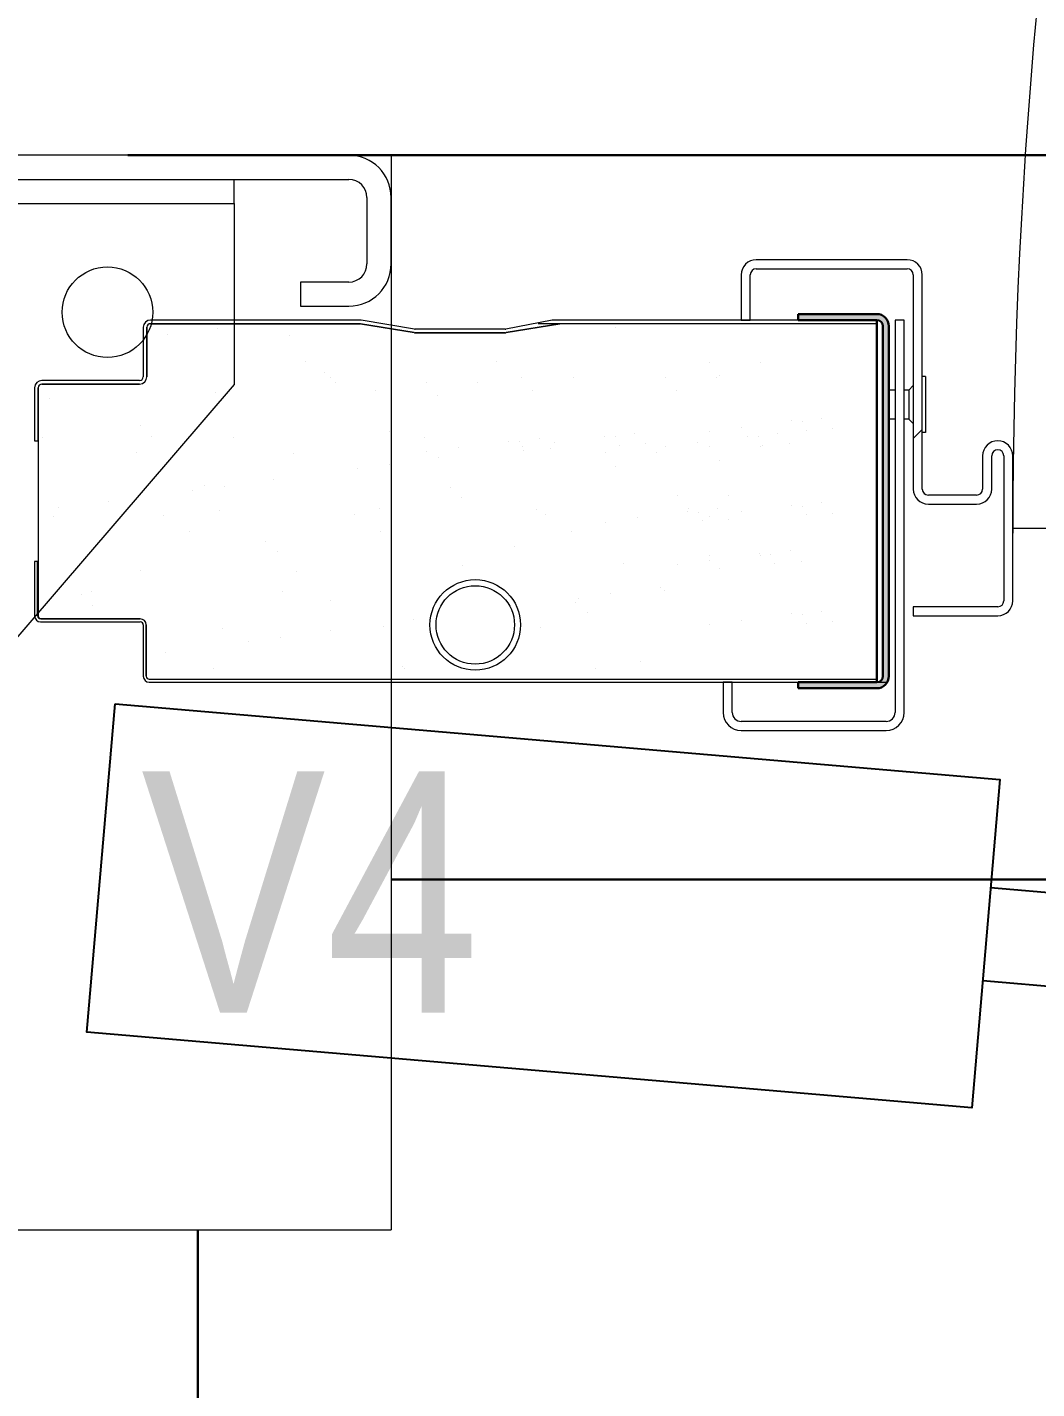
# Model space of a CAD drawing. Header units: millimetres. Extents: x 9130 to 9550, y -18883 to -17651.
# Drawn here: x 9339.552 to 9341.225, y -18029.125 to -18026.869 of the extents above; entities that cross this region are included whole.
import ezdxf

# ---------------------------------------------------------------- set-up
doc = ezdxf.new("R2010")
doc.units = ezdxf.units.MM
doc.linetypes.add('ACAD_ISO07W100', pattern=[3, 0, -3])
for name, color, linetype in [('00 uvodnice', 82, 'Continuous'), ('_Videonadzor', 1, 'Continuous'), ('Video Nadzor', 3, 'Continuous')]:
    doc.layers.add(name, color=color, linetype=linetype)
for name, color, linetype, lineweight in [('CRTANJE', 4, 'Continuous', 30), ('SRAFURE', 3, 'Continuous', 18), ('Visible Edges(ISO)', 7, 'Continuous', 20)]:
    doc.layers.add(name, color=color, linetype=linetype, lineweight=lineweight)
doc.layers.add('Hatch', color=7, linetype='Continuous', lineweight=9, true_color=0x1e1e47)
doc.styles.add('ARIAL NARROW', font='ARIALN.TTF')

# ---------------------------------------------------------------- blocks, each defined once
blk = doc.blocks.new('ENERGOINVEST KROV')
at = {"layer": 'Visible Edges(ISO)', "color": 7}
for p, q in [((260701.7631551029, 136547.9555687452), (260563.7631551029, 136547.9555687453)), ((260563.7631551029, 136543.9555687453), (260701.7631551029, 136543.9555687452)), ((260682.7631551041, 136539.9555687452), (260682.7631551041, 136543.9555687452)), ((260567.2631551041, 136539.9555687453), (260682.7631551041, 136539.9555687452)), ((260682.7631551042, 136539.9555687452), (260682.7631551042, 136509.9555687453)), ((260704.7631551029, 136540.9555687452), (260704.7631551029, 136529.9555687452)), ((260708.7631551029, 136529.9555687452), (260708.7631551029, 136540.9555687452)), ((260701.7631551029, 136526.9555687452), (260693.7631551029, 136526.9555687452)), ((260693.7631551029, 136526.9555687452), (260693.7631551029, 136522.9555687452)), ((260693.7631551029, 136522.9555687452), (260701.7631551029, 136522.9555687452)), ((260682.7631551042, 136509.9555687453), (260584.7631551042, 136395.9555687453))]:
    blk.add_line(p, q, dxfattribs=at)
at = {"layer": 'Visible Edges(ISO)', "color": 7, "linetype": 'ACAD_ISO07W100'}
blk.add_line((262984.7631551039, 136547.9555687453), (260563.7631551029, 136547.9555687453), dxfattribs=at)
at = {"layer": 'Visible Edges(ISO)', "color": 7}
blk.add_circle((260661.7631551042, 136521.9555687452), 7.499999999998958, dxfattribs=at)
for centre, radius, start, end in [((260701.7631551029, 136540.9555687452), 6.999999999999036, 0, 90), ((260701.7631551029, 136540.9555687452), 2.99999999999958, 0, 90), ((260701.7631551029, 136529.9555687452), 2.99999999999958, 270, 0), ((260701.7631551029, 136529.9555687452), 6.99999999999902, 270, 0)]:
    blk.add_arc(centre, radius, start, end, dxfattribs=at)
blk = doc.blocks.new('M_U-profil za vrata_prejsek')
at = {"layer": 'CRTANJE'}
blk.add_hatch(color=256, dxfattribs=at).paths.add_polyline_path([(0, 0), (-1, 0), (-1, -13, 0.4142135623730951), (0.9999999999999996, -15), (59, -15, 0.4142135623730951), (61, -13), (61, 0), (60, 1.455191522836685e-11), (60, -13, -0.4142135623730951), (59, -14), (1.000000000014552, -13.99999999998545, -0.4142135623730952), (1.455191522836685e-11, -12.99999999998545)])
for p, q in [((-1, 0), (-1, -13)), ((-1, 0), (0, 0)), ((0, 0), (1.455191522836685e-11, -12.99999999998545)), ((60, -13), (60, 0)), ((60, 1.455191522836685e-11), (61, 0)), ((61, -13), (61, 0)), ((1.000000000014552, -13.99999999998545), (59, -14)), ((1, -15), (59, -15))]:
    blk.add_line(p, q, dxfattribs=at)
for centre, radius, start, end in [((1, -13), 2, 180, 270), ((1.000000000014552, -12.99999999998545), 1, 180, 270), ((59, -13), 2, 270, 0), ((59, -13), 1, 270, 0)]:
    blk.add_arc(centre, radius, start, end, dxfattribs=at)
blk = doc.blocks.new('M_STOK I RAM 1000 ZA PU60')
at = {"layer": 'Hatch'}
h = blk.add_hatch(dxfattribs=at)
h.set_pattern_fill('ANSI31', scale=508, style=0)
h.set_pattern_definition([(45, (-3797.409516968357, -2304.988789399489), (-44.90128060534577, 44.90128060534578), [])])
edge = h.paths.add_edge_path()
edge.add_ellipse((2.5, 7.499999999985448), major_axis=(-1.000000000000003, -4.482525461924083e-14), ratio=1, start_angle=270.0000000000015, end_angle=360)
edge.add_line((1.5, 7.499999999985448), (1.5, -1.455191522836685e-11))
edge.add_line((1.5, -1.455191522836685e-11), (0, -1.455191522836685e-11))
edge.add_line((0, -1.455191522836685e-11), (0, 7.499999999985448))
edge.add_ellipse((2.5, 7.499999999985448), major_axis=(-1.162958618294855e-13, 2.500000000000009), ratio=1, start_angle=2.3419488570652902e-11, end_angle=89.99999999999977, ccw=False)
edge.add_line((2.499999999985448, 9.999999999985448), (27.49999999998545, 9.999999999985448))
edge.add_ellipse((27.5, 7.499999999985448), major_axis=(2.499999999999995, 1.074834665715228e-13), ratio=1, start_angle=8.185452315956354e-12, end_angle=90.0000000000008, ccw=False)
edge.add_line((29.99999999998545, 7.499999999985448), (29.99999999998545, -28.00000000001455))
edge.add_ellipse((31, -28.00000000001455), major_axis=(4.259093078218263e-14, -1.000000000000002), ratio=1, start_angle=270.0000000000002, end_angle=359.9999999998429)
edge.add_line((31, -29.00000000001455), (39, -29.00000000001455))
edge.add_ellipse((39, -28.00000000001455), major_axis=(1.000000000000001, 4.601874437071278e-14), ratio=1, start_angle=270.0000000000014, end_angle=360.0000000000039)
edge.add_line((40, -28.00000000001455), (40, -22.50000000001455))
edge.add_ellipse((42.5, -22.50000000001455), major_axis=(2.5, 1.120284420785823e-13), ratio=1, start_angle=3.0127011996228248e-12, end_angle=180, ccw=False)
edge.add_line((45, -22.50000000001455), (45, -46.50000000001455))
edge.add_ellipse((42.5, -46.50000000001455), major_axis=(1.162958618294853e-13, -2.500000000000004), ratio=1, start_angle=2.2168933355715126e-12, end_angle=89.9999999999996, ccw=False)
edge.add_line((42.5, -49.00000000001455), (28.5, -49.00000000001455))
edge.add_line((28.5, -49.00000000001455), (28.5, -47.50000000001455))
edge.add_line((28.5, -47.50000000001455), (42.5, -47.50000000001455))
edge.add_ellipse((42.5, -46.50000000001455), major_axis=(1.000000000000001, 3.815003868368197e-14), ratio=1, start_angle=270.0000000000019, end_angle=360.0000000000169)
edge.add_line((43.5, -46.50000000001455), (43.5, -22.50000000001455))
edge.add_ellipse((42.5, -22.50000000001455), major_axis=(-1.000000000000001, -4.039824030854792e-14), ratio=1, start_angle=179.9999999999999, end_angle=359.9999999999716)
edge.add_line((41.5, -22.50000000001455), (41.5, -28.00000000001455))
edge.add_ellipse((39, -28.00000000001455), major_axis=(1.075875499800817e-13, -2.500000000000003), ratio=1, start_angle=7.275957614183426e-12, end_angle=90.00000000000011, ccw=False)
edge.add_line((39, -30.50000000001455), (31, -30.50000000001455))
edge.add_ellipse((31, -28.00000000001455), major_axis=(-2.5, -1.104671909502031e-13), ratio=1, start_angle=8.185452315956354e-12, end_angle=90.00000000000068, ccw=False)
edge.add_line((28.5, -28.00000000001455), (28.5, 7.499999999985448))
edge.add_ellipse((27.5, 7.499999999985448), major_axis=(-4.923839114212574e-14, 1.000000000000001), ratio=1, start_angle=270, end_angle=359.9999999999972)
edge.add_line((27.5, 8.499999999985448), (2.5, 8.499999999985448))
at = {"layer": 'Visible Edges(ISO)', "color": 7}
for p, q in [((27.49999999998545, 9.999999999985448), (2.499999999985448, 9.999999999985448)), ((0, 7.499999999985448), (0, -1.455191522836685e-11)), ((1.499999999985448, -1.455191522836685e-11), (1.499999999985448, 7.499999999985448)), ((2.5, 8.499999999985448), (27.49999999998545, 8.499999999985448)), ((28.49999999998545, 7.499999999985448), (28.49999999998545, -28)), ((29.99999999998545, -28), (29.99999999998545, 7.499999999985448)), ((0, -1.455191522836685e-11), (1.5, -1.455191522836685e-11)), ((27.00000000001455, -0.001518841658253223), (25.50000000001455, -0.001518841658253223)), ((25.50000000001455, -0.001518841658253223), (25.50000000001455, -65.00151884165825)), ((27.00000000001455, -65.00151884165825), (27.00000000001455, -0.001518841658253223)), ((27.7499999999709, -11.59999999999127), (28.5, -10.84999999996217)), ((30.54999999997381, -9.349999999991269), (29.9999999999709, -9.349999999991269)), ((30.54999999997381, -9.349999999991269), (30.54999999997381, -18.64999999997963)), ((25.5000000000291, -11.59999999999127), (24.46000000002095, -11.59999999999127)), ((27.7499999999709, -11.59999999999127), (27.0000000000291, -11.59999999999127)), ((27.7499999999709, -11.59999999999127), (27.7499999999709, -16.39999999997963)), ((25.5000000000291, -16.39999999997963), (24.46000000002095, -16.39999999997963)), ((27.7499999999709, -16.39999999997963), (27.0000000000291, -16.39999999997963)), ((27.7499999999709, -16.39999999997963), (28.5, -17.15000000000873)), ((30.54999999997381, -18.64999999997963), (29.9999999999709, -18.64999999997963)), ((39.99999999998545, -22.5), (39.99999999998545, -28)), ((41.49999999998545, -28), (41.49999999998545, -22.5)), ((43.49999999998545, -22.5), (43.49999999998545, -46.5)), ((44.99999999998545, -46.5), (44.99999999998545, -22.5)), ((38.99999999998545, -29), (30.99999999998545, -29)), ((30.99999999998545, -30.5), (38.99999999998545, -30.5)), ((42.49999999998545, -47.5), (28.5, -47.5)), ((28.5, -47.5), (28.5, -49)), ((28.5, -49), (42.49999999998545, -49)), ((-1.499999999985448, -60.00151884165825), (-2.999999999985448, -60.00151884165825)), ((-2.999999999985448, -60.00151884165825), (-2.999999999985448, -65.00151884165825)), ((-1.499999999985448, -65.00151884165825), (-1.499999999985448, -60.00151884165825)), ((24.00000000001455, -66.50151884165825), (1.455191522836685e-11, -66.50151884165825)), ((1.455191522836685e-11, -68.00151884165825), (24.00000000001455, -68.00151884165825))]:
    blk.add_line(p, q, dxfattribs=at)
for centre, radius, start, end in [((2.5, 7.499999999985448), 2.499999999999747, 90, 180), ((27.49999999998545, 7.499999999985448), 2.499999999999734, 0, 90), ((2.5, 7.499999999985448), 0.9999999999998984, 90, 180), ((27.49999999998545, 7.499999999985448), 0.9999999999998961, 0, 90), ((42.49999999998545, -22.5), 2.499999999999738, 0, 180), ((42.49999999998545, -22.5), 0.9999999999998961, 0, 180), ((30.99999999998545, -28), 2.499999999999738, 180, 270), ((30.99999999998545, -28), 0.9999999999998967, 180, 270), ((38.99999999998545, -28), 2.49999999999974, 270, 0), ((38.99999999998545, -28), 0.9999999999998961, 270, 0), ((42.49999999998545, -46.5), 0.9999999999998961, 270, 0), ((42.49999999998545, -46.5), 2.499999999999743, 270, 0), ((1.455191522836685e-11, -65.00151884165825), 2.999999999999908, 180, 270), ((1.455191522836685e-11, -65.00151884165825), 1.499999999999954, 180, 270), ((24.00000000001455, -65.00151884165825), 2.999999999999909, 270, 0), ((24.00000000001455, -65.00151884165825), 1.499999999999956, 270, 0)]:
    blk.add_arc(centre, radius, start, end, dxfattribs=at)
blk = doc.blocks.new('A$C32FE4A33')
at = {"layer": 'Video Nadzor', "color": 3}
for p, q in [((53.75928464776371, 15.6405702852644), (65.07603068073513, 15.6405702852644)), ((53.75928464776371, 12.19945398755954), (53.75928464776371, 15.6405702852644)), ((65.07603068073513, 15.6405702852644), (65.07603068073513, 3.596251960989321)), ((53.75928464776371, 12.19945398755954), (49.04229469958227, 12.19945398755954)), ((53.75928464776371, 7.037532771617407), (53.75928464776371, 12.19945398755954)), ((53.75928464776371, 7.037532771617407), (49.04229469958227, 7.037532771617407)), ((53.75928464776371, 3.596251960989321), (53.75928464776371, 7.037532771617407)), ((65.07603068073513, 3.596251960989321), (53.75928464776371, 3.596251960989321))]:
    blk.add_line(p, q, dxfattribs=at)
blk.add_lwpolyline([(-5.820766091346741e-11, 18.20022647289443), (49.04229469958227, 18.20022647289443), (49.04229469958227, 0), (-5.820766091346741e-11, 0)], close=True, dxfattribs=at)

msp = doc.modelspace()

# ---------------------------------------------------------------- linework, layer by layer
at = {"layer": 'CRTANJE', "color": 7, "lineweight": 30}
for p, q in [((9362.336763460879, -18027.08149788949), (9339.718742741525, -18027.08149788949)), ((9340.154900719788, -18028.28149788949), (9361.464900719793, -18028.28149788949)), ((9339.834900719796, -18028.86149788949), (9339.834900719788, -18050.30149788949))]:
    msp.add_line(p, q, dxfattribs=at)
at = {"layer": 'CRTANJE', "color": 7, "lineweight": 18}
for p, q in [((9340.154900719788, -18027.08149788949), (9340.154900719788, -18028.28149788949)), ((9340.154900719788, -18027.20649788949), (9340.154900719788, -18028.86149788949)), ((9338.814900719784, -18028.86149788949), (9340.154900719788, -18028.86149788949))]:
    msp.add_line(p, q, dxfattribs=at)
at = {"layer": 'CRTANJE', "lineweight": 9}
for p, q in [((9339.744274862927, -18027.36652826633), (9339.744274862927, -18027.44852826633)), ((9339.750274862929, -18027.44852826633), (9339.750274862929, -18027.36652826633)), ((9339.750274862929, -18027.36652826633), (9339.750274862929, -18027.44852826633)), ((9340.103281712569, -18027.35452826633), (9339.75627486293, -18027.35452826633)), ((9339.75627486293, -18027.36052826633), (9340.103281712569, -18027.36052826633)), ((9340.103278287746, -18027.36052826633), (9339.75627486293, -18027.36052826633)), ((9340.192795225443, -18027.37536499342), (9340.104264681673, -18027.36060990279)), ((9340.104268106488, -18027.36060990279), (9340.192798650265, -18027.37536499342)), ((9340.193785044185, -18027.36944662988), (9340.105254500415, -18027.35469153925)), ((9340.42145137935, -18027.35451307792), (9340.344765157462, -18027.36944646784)), ((9340.345752523137, -18027.37536466934), (9340.434281639538, -18027.36059487641)), ((9340.434284568395, -18027.36059487641), (9340.345755451994, -18027.37536466934)), ((9340.95950071978, -18027.36051307791), (9340.39831127826, -18027.36051307791)), ((9340.95950071978, -18027.35451307792), (9340.42145137935, -18027.35451307792)), ((9340.343780720645, -18027.37552826633), (9340.194768013296, -18027.37552826633)), ((9340.343777791788, -18027.36952826633), (9340.194771438111, -18027.36952826633)), ((9340.194771438111, -18027.37552826633), (9340.343777791788, -18027.37552826633)), ((9339.738274862926, -18027.45452826633), (9339.57627486293, -18027.45452826633)), ((9339.564274862927, -18027.46652826633), (9339.564274862927, -18027.55452826633)), ((9339.570274862928, -18027.55452826633), (9339.570274862928, -18027.46652826633)), ((9339.570274862928, -18027.46652826633), (9339.570274862928, -18027.84452826633)), ((9339.57627486293, -18027.46052826633), (9339.738274862926, -18027.46052826633)), ((9339.738274862926, -18027.46052826633), (9339.57627486293, -18027.46052826633)), ((9339.564274862927, -18027.55452826633), (9339.570274862928, -18027.55452826633)), ((9339.569274862932, -18027.75452826633), (9339.564274862927, -18027.75452826633)), ((9339.564274862927, -18027.75452826633), (9339.564274862927, -18027.84452826633)), ((9339.569274862932, -18027.84452826633), (9339.569274862932, -18027.75452826633)), ((9339.73927486293, -18027.84952826633), (9339.574274862929, -18027.84952826633)), ((9339.574274862929, -18027.85452826633), (9339.73927486293, -18027.85452826633)), ((9339.575274862933, -18027.84952826633), (9339.73927486293, -18027.84952826633)), ((9339.744274862927, -18027.85952826633), (9339.744274862927, -18027.94452826633)), ((9339.749274862932, -18027.94452826633), (9339.749274862932, -18027.85952826633)), ((9339.749274862932, -18027.85952826633), (9339.749274862932, -18027.94452826633)), ((9339.75427486293, -18027.94952826633), (9340.95950071978, -18027.94952826633)), ((9339.75427486293, -18027.95452826633), (9340.97682122786, -18027.95452826633))]:
    msp.add_line(p, q, dxfattribs=at)
at = {"layer": 'CRTANJE'}
msp.add_line((9340.95950071978, -18027.95452826633), (9340.95950071978, -18027.35452826633), dxfattribs=at)
at = {"layer": 'CRTANJE', "lineweight": 20}
msp.add_line((9341.184900719783, -18027.69951307791), (9350.52490071978, -18027.69951307791), dxfattribs=at)
at = {"layer": 'CRTANJE', "color": 252, "lineweight": 13}
for radius in [0.07500000000000001, 0.06500000000000002]:
    msp.add_circle((9340.29427486293, -18027.85952826633), radius, dxfattribs=at)
at = {"layer": 'CRTANJE', "color": 7, "lineweight": 20}
msp.add_arc((9350.52490071978, -18027.69951651706), 9.340003439143812, 90, 180.0491687750857, dxfattribs=at)
at = {"layer": 'CRTANJE', "lineweight": 9}
for centre, radius, start, end in [((9339.75627486293, -18027.36652826633), 0.01199999999999912, 90, 180), ((9339.756282067612, -18027.36653547101), 0.006007209001657586, 90.06871709312892, 179.9312829095808), ((9340.103278287746, -18027.36652826633), 0.005999999999998999, 80.53767779074091, 90), ((9340.103281712569, -18027.36652826633), 0.01199999999999625, 80.53767779074091, 90), ((9340.103281712569, -18027.36652826633), 0.005999999999997276, 80.53767779074091, 90), ((9340.760494862066, -18027.36651307792), 0.01199999999999268, 90, 99.47172986488252), ((9340.760494862066, -18027.36651307792), 0.006000000000003365, 90, 99.47172986488252), ((9340.760497790923, -18027.36651307792), 0.005999999999998029, 90, 99.47172986488252), ((9340.194768013296, -18027.36352826633), 0.01200000000000177, 260.5376777907409, 270), ((9340.194771438111, -18027.36352826633), 0.0119999999999946, 260.5376777907409, 270), ((9340.194771438111, -18027.36352826633), 0.005999999999998363, 260.5376777907409, 270), ((9340.343777791788, -18027.36352826633), 0.005999999999996867, 270, 279.4717298648825), ((9340.343777791788, -18027.36352826633), 0.0120000000000045, 270, 279.4717298648825), ((9340.343780720645, -18027.36352826633), 0.012000000000003, 270, 279.4717298648825), ((9339.57627486293, -18027.46652826633), 0.01199999999999908, 90, 180), ((9339.738274854413, -18027.44852825782), 0.01200000851677335, 270.0000406668062, 359.9999593356951), ((9339.738274862926, -18027.44852826633), 0.006000000000000694, 270, 0), ((9339.738274854413, -18027.44852825782), 0.01200000851677335, 270.0000406668062, 359.9999593356951), ((9339.576272757588, -18027.46652616099), 0.005997895025968265, 89.9798883962685, 180.0201116041484), ((9339.576272757588, -18027.46652616099), 0.00599789502640467, 89.97988840043732, 180.0201116006049), ((9339.574274862929, -18027.84452826633), 0.009999999999995169, 180, 270), ((9339.574274862929, -18027.84452826633), 0.004999999999995576, 180, 270), ((9339.575274040619, -18027.84452908864), 0.004999177759564343, 179.990575494082, 270.0094245063349), ((9339.73927486293, -18027.85952826633), 0.01000000000000361, 0, 90), ((9339.73927486293, -18027.85952826633), 0.009999999999999967, 0, 90), ((9339.73927486293, -18027.85952826633), 0.005000000000004046, 0, 90), ((9339.75427486293, -18027.94452826633), 0.00999999999999526, 180, 270), ((9339.75427486293, -18027.94452826633), 0.004999999999995543, 180, 270), ((9339.75427486293, -18027.94452826633), 0.00499999999999995, 180, 270)]:
    msp.add_arc(centre, radius, start, end, dxfattribs=at)
at = {"layer": 'SRAFURE'}
for p, q in [((9339.86698370008, -18027.36789637459), (9339.86698370008, -18027.36789637459)), ((9340.526354571311, -18027.36660917297), (9340.526354571311, -18027.36660917297)), ((9339.784384445791, -18027.37877077271), (9339.784384445791, -18027.37877077271)), ((9339.985996563542, -18027.37988788808), (9339.985996563542, -18027.37988788808)), ((9340.01240486766, -18027.42291621005), (9340.01240486766, -18027.42291621005)), ((9340.328801815756, -18027.42234133618), (9340.328801815756, -18027.42234133618)), ((9340.68151933943, -18027.42435681177), (9340.68151933943, -18027.42435681177)), ((9340.68151933943, -18027.42435681177), (9340.68151933943, -18027.42435681177)), ((9340.766860830883, -18027.42442599548), (9340.766860830883, -18027.42442599548)), ((9340.766860830883, -18027.42442599548), (9340.766860830883, -18027.42442599548)), ((9340.04444746196, -18027.44072191921), (9340.04444746196, -18027.44072191921)), ((9340.055249153107, -18027.45021103016), (9340.055249153107, -18027.45021103016)), ((9340.063174306315, -18027.45788191048), (9340.063174306315, -18027.45788191048)), ((9340.213426058976, -18027.45791663624), (9340.213426058976, -18027.45791663624)), ((9340.298767550428, -18027.45798581995), (9340.298767550428, -18027.45798581995)), ((9340.371646101203, -18027.44963615629), (9340.371646101203, -18027.44963615629)), ((9340.456987592663, -18027.44970533999), (9340.456987592663, -18027.44970533999)), ((9340.609256329402, -18027.44963615629), (9340.609256329402, -18027.44963615629)), ((9340.694597820855, -18027.44970533999), (9340.694597820855, -18027.44970533999)), ((9340.699199820601, -18027.44647510248), (9340.699199820601, -18027.44647510248)), ((9340.699199820601, -18027.44647510248), (9340.699199820601, -18027.44647510248)), ((9339.8634774205, -18027.47390013309), (9339.8634774205, -18027.47390013309)), ((9340.129424677662, -18027.47050790899), (9340.129424677662, -18027.47050790899)), ((9340.231106540146, -18027.48003492695), (9340.231106540146, -18027.48003492695)), ((9340.38932658238, -18027.47175444699), (9340.38932658238, -18027.47175444699)), ((9340.626936810573, -18027.47175444699), (9340.626936810573, -18027.47175444699)), ((9339.5890666699, -18027.4837866241), (9339.5890666699, -18027.4837866241)), ((9340.817499974075, -18027.5213324694), (9340.817499974075, -18027.5213324694)), ((9340.817499974075, -18027.5213324694), (9340.817499974075, -18027.5213324694)), ((9340.835758767042, -18027.52261816415), (9340.835758767042, -18027.52261816415)), ((9340.835758767042, -18027.52261816415), (9340.835758767042, -18027.52261816415)), ((9340.8679857904, -18027.51708994835), (9340.8679857904, -18027.51708994835)), ((9340.8679857904, -18027.51708994835), (9340.8679857904, -18027.51708994835)), ((9339.73902488097, -18027.52989364851), (9339.73902488097, -18027.52989364851)), ((9339.757751725325, -18027.54705363979), (9339.757751725325, -18027.54705363979)), ((9340.151565011673, -18027.5388770693), (9340.151565011673, -18027.5388770693)), ((9340.209488580718, -18027.54847238253), (9340.209488580718, -18027.54847238253)), ((9340.507626735847, -18027.54661181391), (9340.507626735847, -18027.54661181391)), ((9340.525885528814, -18027.54789750866), (9340.525885528814, -18027.54789750866)), ((9340.55811255218, -18027.54236929287), (9340.55811255218, -18027.54236929287)), ((9340.682017050874, -18027.53916913462), (9340.682017050874, -18027.53916913462)), ((9340.682017050874, -18027.53916913462), (9340.682017050874, -18027.53916913462)), ((9340.734900719786, -18027.53220686753), (9340.734900719786, -18027.53220686753)), ((9340.734900719786, -18027.53220686753), (9340.734900719786, -18027.53220686753)), ((9340.745236964047, -18027.54661181391), (9340.745236964047, -18027.54661181391)), ((9340.763495757014, -18027.54789750866), (9340.763495757014, -18027.54789750866)), ((9340.795722780373, -18027.54236929287), (9340.795722780373, -18027.54236929287)), ((9340.84262793472, -18027.53709512339), (9340.84262793472, -18027.53709512339)), ((9340.84262793472, -18027.53709512339), (9340.84262793472, -18027.53709512339)), ((9340.886712634756, -18027.53424993963), (9340.886712634756, -18027.53424993963)), ((9340.886712634756, -18027.53424993963), (9340.886712634756, -18027.53424993963)), ((9339.576694684527, -18027.54962213027), (9339.576694684527, -18027.54962213027)), ((9339.893091632623, -18027.5490472564), (9339.893091632623, -18027.5490472564)), ((9340.266807439331, -18027.565766692), (9340.266807439331, -18027.565766692)), ((9340.266807439331, -18027.565766692), (9340.266807439331, -18027.565766692)), ((9340.34940669362, -18027.55489229387), (9340.34940669362, -18027.55489229387)), ((9340.367665486587, -18027.55617798862), (9340.367665486587, -18027.55617798862)), ((9340.372143812654, -18027.56444847913), (9340.372143812654, -18027.56444847913)), ((9340.374534654266, -18027.57065494786), (9340.374534654266, -18027.57065494786)), ((9340.399892509946, -18027.55064977282), (9340.399892509946, -18027.55064977282)), ((9340.418619354301, -18027.5678097641), (9340.418619354301, -18027.5678097641)), ((9340.425027481559, -18027.55748621204), (9340.425027481559, -18027.55748621204)), ((9340.5327546965, -18027.5623744679), (9340.5327546965, -18027.5623744679)), ((9340.576839396535, -18027.55952928414), (9340.576839396535, -18027.55952928414)), ((9340.609754040854, -18027.56444847913), (9340.609754040854, -18027.56444847913)), ((9340.662637709758, -18027.55748621204), (9340.662637709758, -18027.55748621204)), ((9340.68151933943, -18027.56435681177), (9340.68151933943, -18027.56435681177)), ((9340.766860830883, -18027.56442599548), (9340.766860830883, -18027.56442599548)), ((9340.770364924692, -18027.5623744679), (9340.770364924692, -18027.5623744679)), ((9340.814449624728, -18027.55952928414), (9340.814449624728, -18027.55952928414)), ((9339.732494784019, -18027.57440664501), (9339.732494784019, -18027.57440664501)), ((9339.99239668873, -18027.57565318301), (9339.99239668873, -18027.57565318301)), ((9340.151543365218, -18027.59349107901), (9340.151543365218, -18027.59349107901)), ((9340.213923770427, -18027.57272895909), (9340.213923770427, -18027.57272895909)), ((9340.234142619507, -18027.58261668088), (9340.234142619507, -18027.58261668088)), ((9340.509256329404, -18027.57435681177), (9340.509256329404, -18027.57435681177)), ((9340.594597820857, -18027.57442599548), (9340.594597820857, -18027.57442599548)), ((9340.699199820601, -18027.58647510248), (9340.699199820601, -18027.58647510248)), ((9340.098659696314, -18027.6004533461), (9340.098659696314, -18027.6004533461)), ((9340.526936810575, -18027.59647510248), (9340.526936810575, -18027.59647510248)), ((9339.825175579974, -18027.63645821307), (9339.825175579974, -18027.63645821307)), ((9339.846142430682, -18027.6280487986), (9339.846142430682, -18027.6280487986)), ((9339.878059248878, -18027.62949594597), (9339.878059248878, -18027.62949594597)), ((9339.960658503167, -18027.61862154785), (9339.960658503167, -18027.61862154785)), ((9340.25268997119, -18027.63154102217), (9340.25268997119, -18027.63154102217)), ((9339.687174386827, -18027.65462641481), (9339.687174386827, -18027.65462641481)), ((9340.271416815545, -18027.64870101344), (9340.271416815545, -18027.64870101344)), ((9340.629256329406, -18027.64435681177), (9340.629256329406, -18027.64435681177)), ((9340.71459782086, -18027.64442599548), (9340.71459782086, -18027.64442599548)), ((9340.817499974075, -18027.6613324694), (9340.817499974075, -18027.6613324694)), ((9340.8679857904, -18027.65708994836), (9340.8679857904, -18027.65708994836)), ((9339.595466795081, -18027.67955191903), (9339.595466795081, -18027.67955191903)), ((9339.604575132538, -18027.66550081294), (9339.604575132538, -18027.66550081294)), ((9339.778062826126, -18027.67790778476), (9339.778062826126, -18027.67790778476)), ((9339.869877545681, -18027.66966542802), (9339.869877545681, -18027.66966542802)), ((9340.09445977423, -18027.67733291089), (9340.09445977423, -18027.67733291089)), ((9340.13582480285, -18027.66627320393), (9340.13582480285, -18027.66627320393)), ((9340.395726707562, -18027.66751974192), (9340.395726707562, -18027.66751974192)), ((9340.410856722325, -18027.67675803702), (9340.410856722325, -18027.67675803702)), ((9340.56263770976, -18027.68220686753), (9340.56263770976, -18027.68220686753)), ((9340.645236964048, -18027.6713324694), (9340.645236964048, -18027.6713324694)), ((9340.646936810577, -18027.66647510248), (9340.646936810577, -18027.66647510248)), ((9340.663495757015, -18027.67261816415), (9340.663495757015, -18027.67261816415)), ((9340.682017050874, -18027.67916913462), (9340.682017050874, -18027.67916913462)), ((9340.695722780374, -18027.66708994835), (9340.695722780374, -18027.66708994835)), ((9340.734900719786, -18027.67220686753), (9340.734900719786, -18027.67220686753)), ((9340.835758767042, -18027.66261816415), (9340.835758767042, -18027.66261816415)), ((9340.84262793472, -18027.67709512339), (9340.84262793472, -18027.67709512339)), ((9340.886712634756, -18027.67424993963), (9340.886712634756, -18027.67424993963)), ((9339.82090711158, -18027.70520260487), (9339.82090711158, -18027.70520260487)), ((9340.137304059675, -18027.704627731), (9340.137304059675, -18027.704627731)), ((9340.453701007771, -18027.70405285713), (9340.453701007771, -18027.70405285713)), ((9340.509754040855, -18027.68916913462), (9340.509754040855, -18027.68916913462)), ((9340.670364924694, -18027.68709512339), (9340.670364924694, -18027.68709512339)), ((9340.71444962473, -18027.68424993963), (9340.71444962473, -18027.68424993963)), ((9339.9472673902, -18027.72071275147), (9339.9472673902, -18027.72071275147)), ((9339.965994234555, -18027.73787274275), (9339.965994234555, -18027.73787274275)), ((9340.359807520903, -18027.72969617226), (9340.359807520903, -18027.72969617226)), ((9340.68151933943, -18027.74435681177), (9340.68151933943, -18027.74435681177)), ((9340.68151933943, -18027.74435681177), (9340.68151933943, -18027.74435681177)), ((9340.765236964051, -18027.7413324694), (9340.765236964051, -18027.7413324694)), ((9340.766860830883, -18027.74442599548), (9340.766860830883, -18027.74442599548)), ((9340.766860830883, -18027.74442599548), (9340.766860830883, -18027.74442599548)), ((9340.783495757018, -18027.74261816415), (9340.783495757018, -18027.74261816415)), ((9340.815722780377, -18027.73708994835), (9340.815722780377, -18027.73708994835)), ((9339.7388949092, -18027.77017193994), (9339.7388949092, -18027.77017193994)), ((9339.998796813912, -18027.77141847794), (9339.998796813912, -18027.77141847794)), ((9340.273207564513, -18027.76153198693), (9340.273207564513, -18027.76153198693)), ((9340.539154821681, -18027.75813976283), (9340.539154821681, -18027.75813976283)), ((9340.62975404085, -18027.75916913462), (9340.62975404085, -18027.75916913462)), ((9340.682637709755, -18027.75220686753), (9340.682637709755, -18027.75220686753)), ((9340.699199820601, -18027.76647510248), (9340.699199820601, -18027.76647510248)), ((9340.699199820601, -18027.76647510248), (9340.699199820601, -18027.76647510248)), ((9340.790364924696, -18027.75709512339), (9340.790364924696, -18027.75709512339)), ((9340.834449624732, -18027.75424993963), (9340.834449624732, -18027.75424993963)), ((9339.64184480921, -18027.80988448078), (9339.64184480921, -18027.80988448078)), ((9339.658749591088, -18027.80403883111), (9339.658749591088, -18027.80403883111)), ((9339.975146539184, -18027.80346395724), (9339.975146539184, -18027.80346395724)), ((9340.054384939913, -18027.81886790156), (9340.054384939913, -18027.81886790156)), ((9340.465818615741, -18027.81517365239), (9340.465818615741, -18027.81517365239)), ((9340.518702284646, -18027.8082113853), (9340.518702284646, -18027.8082113853)), ((9340.601301538934, -18027.79733698717), (9340.601301538934, -18027.79733698717)), ((9340.607940435382, -18027.8023142095), (9340.607940435382, -18027.8023142095)), ((9339.660571653565, -18027.82704447205), (9339.660571653565, -18027.82704447205)), ((9340.460932480413, -18027.82236012513), (9340.460932480413, -18027.82236012513)), ((9340.479659324768, -18027.83952011641), (9340.479659324768, -18027.83952011641)), ((9340.817499974075, -18027.8413324694), (9340.817499974075, -18027.8413324694)), ((9340.817499974075, -18027.8413324694), (9340.817499974075, -18027.8413324694)), ((9340.8679857904, -18027.83708994836), (9340.8679857904, -18027.83708994836)), ((9340.8679857904, -18027.83708994836), (9340.8679857904, -18027.83708994836)), ((9340.142224928031, -18027.86203849886), (9340.142224928031, -18027.86203849886)), ((9340.192334499401, -18027.85117851936), (9340.192334499401, -18027.85117851936)), ((9340.402126832743, -18027.86328503686), (9340.402126832743, -18027.86328503686)), ((9340.682017050874, -18027.85916913462), (9340.682017050874, -18027.85916913462)), ((9340.682017050874, -18027.85916913462), (9340.682017050874, -18027.85916913462)), ((9340.734900719786, -18027.85220686753), (9340.734900719786, -18027.85220686753)), ((9340.734900719786, -18027.85220686753), (9340.734900719786, -18027.85220686753)), ((9340.835758767042, -18027.84261816415), (9340.835758767042, -18027.84261816415)), ((9340.835758767042, -18027.84261816415), (9340.835758767042, -18027.84261816415)), ((9340.84262793472, -18027.85709512339), (9340.84262793472, -18027.85709512339)), ((9340.84262793472, -18027.85709512339), (9340.84262793472, -18027.85709512339)), ((9340.886712634756, -18027.85424993963), (9340.886712634756, -18027.85424993963)), ((9340.886712634756, -18027.85424993963), (9340.886712634756, -18027.85424993963)), ((9339.876277670863, -18027.86543072295), (9339.876277670863, -18027.86543072295)), ((9339.971734051966, -18027.88022111923), (9339.971734051966, -18027.88022111923)), ((9340.054333306254, -18027.86934672111), (9340.054333306254, -18027.86934672111)), ((9339.780849189914, -18027.90535158807), (9339.780849189914, -18027.90535158807)), ((9339.918850383061, -18027.88718338633), (9339.918850383061, -18027.88718338633)), ((9340.15550989943, -18027.91153185443), (9340.15550989943, -18027.91153185443)), ((9340.174236743778, -18027.92869184571), (9340.174236743778, -18027.92869184571)), ((9340.17651468079, -18027.93174961173), (9340.17651468079, -18027.93174961173)), ((9340.492911628886, -18027.93117473786), (9340.492911628886, -18027.93117473786)), ((9340.568050030126, -18027.92051527521), (9340.568050030126, -18027.92051527521)), ((9339.860117732695, -18027.9323244856), (9339.860117732695, -18027.9323244856))]:
    msp.add_line(p, q, dxfattribs=at)

# ---------------------------------------------------------------- block references
at = {"layer": '_Videonadzor', "color": 3, "lineweight": 5, "xscale": 0.03000000000000001, "yscale": 0.03000000000000001, "zscale": 0.03000000000000001, "rotation": 355.1155729710732}
msp.add_blockref('A$C32FE4A33', (9339.65103719185, -18028.53440671666), dxfattribs=at)
at = {"layer": 'CRTANJE', "lineweight": 50, "xscale": 0.01, "yscale": 0.01, "zscale": 0.01}
msp.add_blockref('ENERGOINVEST KROV', (6733.067269168756, -19392.56105357694), dxfattribs=at)
at = {"layer": 'CRTANJE', "xscale": 0.01, "yscale": 0.01, "zscale": 0.01}
msp.add_blockref('M_STOK I RAM 1000 ZA PU60', (9340.734900719786, -18027.35451307791), dxfattribs=at)
at = {"layer": 'CRTANJE', "xscale": 0.01, "yscale": 0.01, "zscale": 0.01, "rotation": 90}
msp.add_blockref('M_U-profil za vrata_prejsek', (9340.829500719783, -18027.95452826633), dxfattribs=at)

# ---------------------------------------------------------------- texts
at = {"layer": '00 uvodnice', "color": 0, "linetype": 'Continuous', "insert": (9340.020977979517, -18028.10209637285), "char_height": 0.4, "width": 1.028354210524226, "attachment_point": 2, "style": 'ARIAL NARROW'}
msp.add_mtext('V4', dxfattribs=at)

doc.saveas('drawing.dxf')
